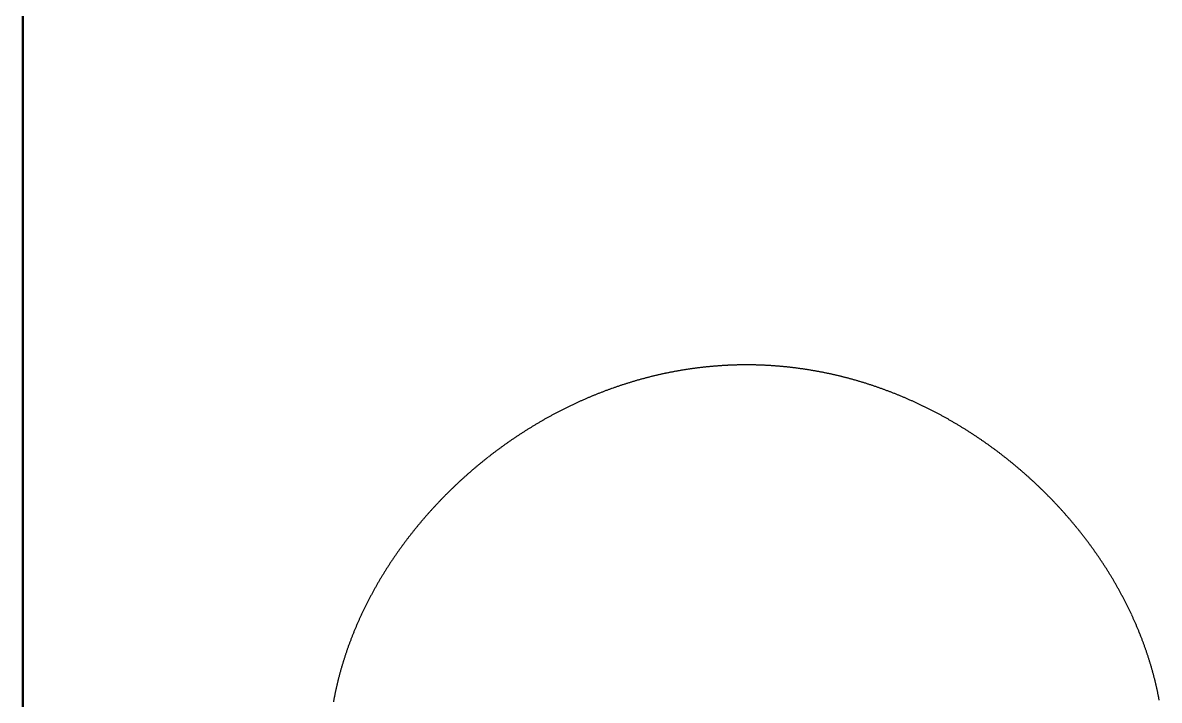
# Model space of a CAD drawing. Header units: millimetres. Extents: x 0 to 2931, y 0 to 1832.
# Drawn here: x 0 to 767, y 459 to 916 of the extents above; entities that cross this region are included whole.
import ezdxf

# ---------------------------------------------------------------- set-up
doc = ezdxf.new("R2010")
doc.units = ezdxf.units.MM
doc.layers.add('IV_OUTER_PROFILE', color=7, linetype='Continuous', lineweight=50)

msp = doc.modelspace()

# ---------------------------------------------------------------- linework, layer by layer
for centre, radius, start, end in [((488.79, 419.55), 265.46, 96.97472, 97.18803), ((488.74, 419.96), 265.04, 96.7611, 96.97461), ((488.69, 420.38), 264.62, 96.54729, 96.76099), ((488.64, 420.81), 264.19, 96.33327, 96.54717), ((488.68, 420.48), 264.52, 96.11974, 96.33322), ((488.72, 420.14), 264.86, 95.90681, 96.11986), ((488.72, 420.07), 264.93, 95.69399, 95.90683), ((488.73, 420.01), 264.99, 95.48136, 95.694), ((488.73, 419.97), 265.03, 95.26893, 95.48138), ((488.74, 419.94), 265.06, 95.05668, 95.26894), ((488.74, 419.92), 265.08, 94.8446, 95.05668), ((488.74, 419.91), 265.09, 94.63269, 94.8446), ((488.74, 419.92), 265.09, 94.42094, 94.63269), ((488.74, 419.93), 265.07, 94.20934, 94.42094), ((488.73, 419.96), 265.04, 93.99788, 94.20933), ((488.73, 420.01), 264.99, 93.78656, 93.99787), ((488.73, 420.06), 264.94, 93.57536, 93.78654), ((488.72, 420.13), 264.87, 93.36427, 93.57534), ((488.72, 420.22), 264.79, 93.1533, 93.36425), ((488.71, 420.31), 264.69, 92.94242, 93.15327), ((488.71, 420.42), 264.58, 92.73164, 92.94239), ((488.7, 420.54), 264.46, 92.52094, 92.73161), ((488.69, 420.68), 264.32, 92.31031, 92.5209), ((488.69, 420.83), 264.17, 92.09974, 92.31027), ((488.68, 420.99), 264.01, 91.88924, 92.0997), ((488.68, 421.17), 263.83, 91.67878, 91.88919), ((488.67, 421.36), 263.64, 91.46836, 91.67873), ((488.67, 421.57), 263.43, 91.25796, 91.4683), ((488.66, 421.78), 263.22, 91.04759, 91.25791), ((488.66, 422.02), 262.98, 90.83723, 91.04753), ((488.66, 421.92), 263.08, 90.62745, 90.83749), ((488.69, 419.39), 265.61, 90.42037, 90.62832), ((488.68, 420.21), 264.79, 90.21162, 90.42016), ((488.68, 420.9), 264.1, 90.00238, 90.21144), ((488.68, 421.48), 263.52, 89.79272, 90.00222), ((488.68, 421.92), 263.08, 89.58271, 89.7926), ((488.68, 422.25), 262.75, 89.37243, 89.58263), ((488.68, 422.46), 262.54, 89.16195, 89.37238), ((488.68, 422.54), 262.46, 88.95134, 89.16193), ((488.68, 422.5), 262.5, 88.74067, 88.95135), ((488.68, 422.35), 262.65, 88.53001, 88.74071), ((488.67, 422.07), 262.93, 88.31943, 88.53008), ((488.66, 421.67), 263.33, 88.10902, 88.31954), ((488.65, 421.15), 263.85, 87.89883, 88.10916), ((488.62, 420.51), 264.49, 87.68893, 87.899), ((488.59, 419.75), 265.25, 87.47941, 87.68914), ((488.51, 417.95), 267.05, 87.27033, 87.47892), ((488.89, 426.01), 258.99, 87.0531, 87.2684), ((488.86, 425.44), 259.55, 86.83823, 87.05325), ((488.83, 424.89), 260.1, 86.62364, 86.83839), ((488.8, 424.35), 260.64, 86.40931, 86.62379), ((488.77, 423.83), 261.17, 86.19523, 86.40945), ((488.73, 423.31), 261.69, 85.9814, 86.19537), ((488.7, 422.8), 262.2, 85.76781, 85.98154), ((488.66, 422.31), 262.69, 85.55444, 85.76794), ((488.63, 421.83), 263.17, 85.34129, 85.55457), ((488.59, 421.36), 263.64, 85.12836, 85.34142), ((488.55, 420.91), 264.1, 84.91562, 85.12848), ((488.51, 420.46), 264.55, 84.70308, 84.91574), ((488.47, 420.03), 264.98, 84.49073, 84.7032), ((488.43, 419.61), 265.4, 84.27854, 84.49084), ((488.39, 419.2), 265.82, 84.06653, 84.27865), ((488.35, 418.8), 266.21, 83.85468, 84.06664), ((488.31, 418.42), 266.6, 83.64298, 83.85478), ((488.27, 418.05), 266.97, 83.43142, 83.64308), ((488.23, 417.69), 267.34, 83.22, 83.43152), ((488.19, 417.34), 267.69, 83.0087, 83.22009), ((488.15, 417), 268.02, 82.79752, 83.00879), ((490.06, 412.32), 272.8, 105.23859, 105.45044), ((489.88, 412.96), 272.14, 105.02613, 105.23842), ((489.71, 413.6), 271.47, 104.81323, 105.02596), ((489.49, 414.44), 270.61, 104.5998, 104.81313), ((489.98, 412.55), 272.56, 104.3882, 104.59992), ((489.98, 412.55), 272.55, 104.17656, 104.3882), ((489.97, 412.57), 272.54, 103.96499, 104.17655), ((489.97, 412.6), 272.51, 103.75349, 103.96498), ((489.96, 412.64), 272.47, 103.54204, 103.75348), ((489.95, 412.69), 272.41, 103.33065, 103.54203), ((489.93, 412.75), 272.35, 103.11929, 103.33063), ((489.91, 412.82), 272.28, 102.90797, 103.11927), ((489.89, 412.91), 272.19, 102.69669, 102.90795), ((489.87, 413), 272.09, 102.48542, 102.69666), ((489.85, 413.11), 271.98, 102.27416, 102.48539), ((489.82, 413.23), 271.86, 102.06291, 102.27413), ((489.8, 413.36), 271.73, 101.85166, 102.06287), ((489.77, 413.5), 271.59, 101.6404, 101.85162), ((489.73, 413.65), 271.43, 101.42912, 101.64035), ((489.7, 413.81), 271.26, 101.21781, 101.42907), ((489.67, 413.99), 271.08, 101.00648, 101.21777), ((489.63, 414.18), 270.89, 100.7951, 101.00643), ((489.59, 414.38), 270.69, 100.58368, 100.79505), ((489.55, 414.59), 270.48, 100.37221, 100.58363), ((489.51, 414.81), 270.25, 100.16067, 100.37215), ((489.47, 415.04), 270.01, 99.94906, 100.1606), ((489.42, 415.29), 269.76, 99.73737, 99.94899), ((489.38, 415.55), 269.5, 99.52559, 99.7373), ((489.33, 415.82), 269.23, 99.31372, 99.52552), ((489.29, 416.1), 268.95, 99.10175, 99.31365), ((489.24, 416.39), 268.65, 98.88967, 99.10168), ((489.19, 416.69), 268.34, 98.67748, 98.88959), ((489.14, 417.01), 268.02, 98.46516, 98.67739), ((489.1, 417.34), 267.69, 98.2527, 98.46507), ((489.05, 417.68), 267.35, 98.0401, 98.25261), ((489, 418.03), 266.99, 97.82736, 98.04001), ((488.95, 418.39), 266.63, 97.61445, 97.82726), ((488.89, 418.77), 266.25, 97.40138, 97.61435), ((488.84, 419.15), 265.86, 97.18814, 97.40128), ((488.1, 416.68), 268.35, 82.58645, 82.7976), ((488.06, 416.37), 268.66, 82.37548, 82.58653), ((488.03, 416.07), 268.96, 82.1646, 82.37556), ((487.99, 415.78), 269.25, 81.95382, 82.16468), ((487.95, 415.51), 269.53, 81.7431, 81.95389), ((487.91, 415.25), 269.79, 81.53246, 81.74317), ((487.87, 415), 270.05, 81.32188, 81.53253), ((487.84, 414.76), 270.29, 81.11135, 81.32194), ((487.8, 414.54), 270.51, 80.90087, 81.11141), ((487.77, 414.32), 270.73, 80.69043, 80.90093), ((487.74, 414.12), 270.93, 80.48001, 80.69048), ((487.7, 413.93), 271.12, 80.26962, 80.48006), ((487.67, 413.76), 271.3, 80.05924, 80.26966), ((487.65, 413.59), 271.47, 79.84887, 80.05928), ((487.62, 413.44), 271.62, 79.63849, 79.84891), ((487.59, 413.3), 271.77, 79.42811, 79.63853), ((487.57, 413.17), 271.9, 79.21771, 79.42814), ((487.55, 413.06), 272.02, 79.00728, 79.21774), ((487.53, 412.95), 272.12, 78.79683, 79.00731), ((487.51, 412.86), 272.22, 78.58633, 78.79685), ((487.49, 412.78), 272.3, 78.37579, 78.58635), ((487.48, 412.71), 272.37, 78.16519, 78.3758), ((487.47, 412.65), 272.43, 77.95453, 78.1652), ((487.46, 412.6), 272.48, 77.7438, 77.95454), ((487.45, 412.57), 272.51, 77.53299, 77.74381), ((487.44, 412.55), 272.54, 77.3221, 77.53299), ((487.44, 412.53), 272.55, 77.11111, 77.3221), ((487.44, 412.53), 272.55, 76.90003, 77.11111), ((487.44, 412.54), 272.54, 76.68884, 76.90002), ((487.45, 412.56), 272.52, 76.47753, 76.68883), ((487.46, 412.6), 272.48, 76.2661, 76.47752), ((487.47, 412.64), 272.44, 76.05455, 76.26609), ((487.48, 412.69), 272.38, 75.84286, 76.05453), ((487.5, 412.76), 272.32, 75.63102, 75.84284), ((487.52, 412.84), 272.24, 75.41904, 75.631), ((487.54, 412.92), 272.15, 75.2069, 75.41902), ((487.56, 413.02), 272.05, 74.99459, 75.20687), ((487.59, 413.13), 271.94, 74.78211, 74.99456), ((487.62, 413.24), 271.82, 74.56946, 74.78208), ((494.19, 399.47), 286.31, 110.4254, 110.62864), ((494.04, 399.86), 285.89, 110.22181, 110.4253), ((493.9, 400.26), 285.46, 110.01795, 110.22171), ((493.75, 400.67), 285.02, 109.81381, 110.01784), ((493.59, 401.1), 284.57, 109.60939, 109.8137), ((493.44, 401.53), 284.11, 109.40468, 109.60928), ((493.28, 401.97), 283.64, 109.19968, 109.40457), ((493.12, 402.43), 283.16, 108.99437, 109.19956), ((492.96, 402.89), 282.67, 108.78875, 108.99425), ((492.8, 403.37), 282.16, 108.58281, 108.78863), ((492.63, 403.86), 281.65, 108.37655, 108.58268), ((492.47, 404.35), 281.13, 108.16995, 108.37642), ((492.3, 404.86), 280.59, 107.96301, 108.16982), ((492.13, 405.37), 280.05, 107.75573, 107.96288), ((491.96, 405.9), 279.5, 107.54809, 107.75559), ((491.79, 406.44), 278.93, 107.34008, 107.54795), ((491.62, 406.98), 278.36, 107.13171, 107.33994), ((491.45, 407.54), 277.78, 106.92297, 107.13157), ((491.28, 408.1), 277.19, 106.71384, 106.92282), ((491.1, 408.68), 276.59, 106.50432, 106.71369), ((490.93, 409.26), 275.98, 106.2944, 106.50416), ((490.76, 409.86), 275.36, 106.08408, 106.29424), ((490.58, 410.46), 274.74, 105.87334, 106.08392), ((490.41, 411.07), 274.1, 105.66219, 105.87318), ((490.23, 411.69), 273.46, 105.4506, 105.66202), ((487.66, 413.37), 271.69, 74.35661, 74.56942), ((487.7, 413.51), 271.54, 74.14358, 74.35658), ((487.77, 413.76), 271.28, 73.93037, 74.14365), ((487.37, 412.37), 272.72, 73.7185, 73.93072), ((487.18, 411.71), 273.42, 73.50693, 73.71868), ((486.99, 411.05), 274.1, 73.29581, 73.5071), ((486.79, 410.41), 274.77, 73.08514, 73.29598), ((486.6, 409.77), 275.44, 72.87492, 73.08531), ((486.41, 409.14), 276.1, 72.66513, 72.87509), ((486.21, 408.52), 276.75, 72.45577, 72.6653), ((486.02, 407.91), 277.39, 72.24684, 72.45594), ((485.83, 407.31), 278.02, 72.03831, 72.247), ((485.64, 406.72), 278.64, 71.8302, 72.03847), ((485.45, 406.13), 279.25, 71.62248, 71.83035), ((485.26, 405.56), 279.86, 71.41516, 71.62263), ((485.07, 404.99), 280.45, 71.20822, 71.41531), ((484.88, 404.44), 281.04, 71.00166, 71.20837), ((484.69, 403.9), 281.61, 70.79547, 71.0018), ((484.51, 403.36), 282.18, 70.58965, 70.79561), ((484.32, 402.84), 282.74, 70.38418, 70.58978), ((484.14, 402.32), 283.28, 70.17906, 70.38431), ((483.96, 401.82), 283.82, 69.97428, 70.17919), ((483.78, 401.32), 284.34, 69.76984, 69.97441), ((483.6, 400.84), 284.86, 69.56572, 69.76996), ((483.43, 400.37), 285.36, 69.36192, 69.56584), ((496.42, 394.05), 292.17, 114.45206, 114.65165), ((496.35, 394.21), 291.99, 114.25232, 114.45202), ((496.27, 394.38), 291.8, 114.05245, 114.25227), ((496.18, 394.56), 291.6, 113.85245, 114.0524), ((496.1, 394.76), 291.39, 113.65231, 113.8524), ((496.01, 394.97), 291.16, 113.45203, 113.65226), ((495.91, 395.19), 290.92, 113.25159, 113.45197), ((495.81, 395.42), 290.67, 113.05099, 113.25153), ((495.71, 395.66), 290.4, 112.85023, 113.05093), ((495.6, 395.92), 290.13, 112.64929, 112.85017), ((495.49, 396.18), 289.84, 112.44817, 112.64923), ((495.37, 396.46), 289.54, 112.24686, 112.4481), ((495.26, 396.75), 289.23, 112.04536, 112.24679), ((495.13, 397.05), 288.9, 111.84365, 112.04528), ((495.01, 397.36), 288.57, 111.64173, 111.84357), ((494.88, 397.68), 288.22, 111.4396, 111.64165), ((494.75, 398.02), 287.86, 111.23724, 111.43951), ((494.61, 398.36), 287.49, 111.03464, 111.23715), ((494.47, 398.72), 287.1, 110.83181, 111.03455), ((494.33, 399.09), 286.71, 110.62873, 110.83172), ((483.26, 399.91), 285.85, 69.15844, 69.36204), ((483.08, 399.46), 286.34, 68.95526, 69.15855), ((482.92, 399.02), 286.81, 68.75238, 68.95537), ((482.75, 398.59), 287.27, 68.54979, 68.75249), ((482.59, 398.17), 287.72, 68.34748, 68.54989), ((482.42, 397.76), 288.16, 68.14545, 68.34758), ((482.27, 397.36), 288.58, 67.94369, 68.14555), ((482.11, 396.98), 289, 67.74219, 67.94379), ((481.96, 396.61), 289.4, 67.54095, 67.74229), ((481.81, 396.24), 289.79, 67.33995, 67.54104), ((481.66, 395.89), 290.17, 67.1392, 67.34004), ((481.52, 395.55), 290.54, 66.93867, 67.13928), ((481.38, 395.23), 290.9, 66.73837, 66.93875), ((481.25, 394.91), 291.24, 66.53829, 66.73845), ((481.11, 394.61), 291.57, 66.33842, 66.53837), ((480.99, 394.31), 291.89, 66.13875, 66.33849), ((480.86, 394.03), 292.2, 65.93928, 66.13882), ((480.74, 393.76), 292.49, 65.74, 65.93935), ((480.63, 393.5), 292.78, 65.5409, 65.74007), ((480.52, 393.26), 293.05, 65.34198, 65.54096), ((496.86, 393.11), 293.2, 117.8357, 118.03446), ((496.88, 393.07), 293.25, 117.63696, 117.83571), ((496.9, 393.05), 293.28, 117.43822, 117.63697), ((496.9, 393.03), 293.29, 117.23948, 117.43823), ((496.9, 393.03), 293.3, 117.04071, 117.23948), ((496.9, 393.03), 293.29, 116.84193, 117.04071), ((496.89, 393.05), 293.27, 116.64311, 116.84192), ((496.87, 393.09), 293.23, 116.44426, 116.6431), ((496.85, 393.13), 293.18, 116.24536, 116.44425), ((496.83, 393.18), 293.12, 116.04641, 116.24534), ((496.79, 393.25), 293.05, 115.8474, 116.04639), ((496.76, 393.33), 292.96, 115.64832, 115.84738), ((496.71, 393.42), 292.86, 115.44917, 115.6483), ((496.66, 393.52), 292.75, 115.24994, 115.44914), ((496.61, 393.63), 292.62, 115.05062, 115.24991), ((496.55, 393.76), 292.48, 114.8512, 115.05059), ((496.49, 393.9), 292.33, 114.65169, 114.85117), ((480.41, 393.03), 293.3, 65.14322, 65.34204), ((480.31, 392.8), 293.55, 64.94462, 65.14328), ((480.21, 392.59), 293.78, 64.74618, 64.94467), ((480.12, 392.4), 294, 64.54788, 64.74623), ((480.03, 392.21), 294.2, 64.34971, 64.54792), ((479.94, 392.04), 294.4, 64.15168, 64.34976), ((479.87, 391.88), 294.57, 63.95377, 64.15172), ((479.79, 391.73), 294.74, 63.75598, 63.95381), ((479.73, 391.59), 294.89, 63.5583, 63.75601), ((479.66, 391.46), 295.03, 63.36071, 63.55833), ((479.61, 391.35), 295.16, 63.16322, 63.36074), ((479.56, 391.25), 295.27, 62.96582, 63.16325), ((479.51, 391.16), 295.37, 62.7685, 62.96584), ((479.47, 391.08), 295.46, 62.57125, 62.76852), ((479.44, 391.02), 295.53, 62.37406, 62.57126), ((479.41, 390.97), 295.59, 62.17693, 62.37407), ((479.39, 390.93), 295.64, 61.97985, 62.17694), ((501.4, 385.08), 302.43, 120.7733, 120.96539), ((501.12, 385.56), 301.87, 120.58068, 120.77319), ((500.82, 386.06), 301.29, 120.38764, 120.58056), ((500.52, 386.57), 300.7, 120.19416, 120.38751), ((500.22, 387.09), 300.1, 120.00023, 120.19402), ((499.91, 387.63), 299.47, 119.80585, 120.00009), ((499.59, 388.18), 298.84, 119.611, 119.80571), ((499.27, 388.75), 298.19, 119.41569, 119.61086), ((498.94, 389.33), 297.52, 119.21989, 119.41554), ((498.61, 389.92), 296.84, 119.0236, 119.21974), ((498.27, 390.52), 296.15, 118.82682, 119.02345), ((497.93, 391.14), 295.44, 118.62952, 118.82666), ((497.58, 391.78), 294.72, 118.4317, 118.62936), ((497.23, 392.42), 293.99, 118.23336, 118.43154), ((496.85, 393.14), 293.18, 118.03448, 118.23323), ((479.37, 390.9), 295.67, 61.78282, 61.97986), ((479.37, 390.88), 295.69, 61.58581, 61.78282), ((479.36, 390.88), 295.69, 61.38884, 61.58581), ((479.37, 390.88), 295.68, 61.19188, 61.38884), ((479.38, 390.9), 295.66, 60.99494, 61.19188), ((479.4, 390.94), 295.63, 60.79801, 60.99494), ((479.42, 390.98), 295.58, 60.60107, 60.798), ((479.2, 390.6), 296.02, 60.40472, 60.60131), ((477.73, 387.99), 299.01, 60.21092, 60.40551), ((477.47, 387.53), 299.54, 60.01684, 60.21104), ((477.21, 387.08), 300.06, 59.82315, 60.01696), ((476.95, 386.64), 300.56, 59.62982, 59.82326), ((476.71, 386.22), 301.05, 59.43686, 59.62993), ((476.47, 385.82), 301.52, 59.24425, 59.43696), ((476.24, 385.42), 301.98, 59.05199, 59.24435), ((504.61, 379.98), 308.45, 123.43044, 123.61772), ((504.44, 380.24), 308.14, 123.24281, 123.43037), ((504.25, 380.52), 307.81, 123.05488, 123.24274), ((504.06, 380.81), 307.46, 122.86665, 123.05481), ((503.86, 381.12), 307.09, 122.67811, 122.86657), ((503.65, 381.45), 306.7, 122.48924, 122.67803), ((503.43, 381.79), 306.3, 122.30003, 122.48915), ((503.21, 382.15), 305.87, 122.11049, 122.29995), ((502.97, 382.52), 305.43, 121.92059, 122.1104), ((502.73, 382.91), 304.97, 121.73034, 121.9205), ((502.48, 383.31), 304.5, 121.53971, 121.73024), ((502.22, 383.73), 304, 121.3487, 121.5396), ((501.95, 384.17), 303.49, 121.1573, 121.34859), ((501.68, 384.62), 302.97, 120.96551, 121.15719), ((476.01, 385.05), 302.42, 58.86006, 59.05208), ((475.79, 384.69), 302.84, 58.66845, 58.86015), ((475.58, 384.34), 303.24, 58.47717, 58.66854), ((475.38, 384.01), 303.63, 58.28619, 58.47725), ((475.19, 383.69), 304, 58.09551, 58.28627), ((475, 383.39), 304.36, 57.90512, 58.09558), ((474.82, 383.11), 304.69, 57.71501, 57.90519), ((474.65, 382.84), 305.01, 57.52517, 57.71508), ((474.49, 382.59), 305.31, 57.33559, 57.52523), ((474.34, 382.35), 305.59, 57.14627, 57.33565), ((474.2, 382.13), 305.85, 56.95719, 57.14632), ((474.07, 381.92), 306.1, 56.76834, 56.95724), ((473.94, 381.74), 306.32, 56.57972, 56.76839), ((473.83, 381.56), 306.53, 56.39131, 56.57976), ((505.91, 378.09), 310.75, 126.03157, 126.21592), ((505.89, 378.11), 310.72, 125.84707, 126.03156), ((505.86, 378.15), 310.67, 125.66242, 125.84706), ((505.82, 378.21), 310.6, 125.47759, 125.6624), ((505.77, 378.29), 310.5, 125.29258, 125.47757), ((505.7, 378.38), 310.39, 125.10738, 125.29255), ((505.62, 378.49), 310.26, 124.92198, 125.10735), ((505.53, 378.62), 310.1, 124.73637, 124.92195), ((505.43, 378.76), 309.92, 124.55054, 124.73633), ((505.32, 378.92), 309.73, 124.36449, 124.5505), ((505.2, 379.1), 309.51, 124.17819, 124.36444), ((505.07, 379.3), 309.28, 123.99165, 124.17814), ((504.92, 379.51), 309.02, 123.80485, 123.9916), ((504.77, 379.74), 308.75, 123.61778, 123.80479), ((473.72, 381.41), 306.72, 56.20311, 56.39135), ((473.63, 381.26), 306.89, 56.0151, 56.20314), ((473.55, 381.14), 307.04, 55.82728, 56.01513), ((473.47, 381.03), 307.17, 55.63964, 55.82731), ((473.41, 380.94), 307.28, 55.45217, 55.63966), ((473.36, 380.86), 307.37, 55.26485, 55.45218), ((473.32, 380.81), 307.44, 55.07768, 55.26486), ((473.29, 380.76), 307.49, 54.89066, 55.07769), ((473.27, 380.74), 307.53, 54.70376, 54.89066), ((473.26, 380.73), 307.54, 54.51698, 54.70376), ((473.27, 380.73), 307.53, 54.33032, 54.51698), ((473.28, 380.76), 307.5, 54.14375, 54.33031), ((473.31, 380.8), 307.45, 53.95728, 54.14374), ((473.35, 380.85), 307.38, 53.77088, 53.95726), ((505.1, 379.13), 309.43, 128.23661, 128.41998), ((505.24, 378.95), 309.66, 128.05327, 128.23666), ((505.37, 378.79), 309.87, 127.86988, 128.05331), ((505.49, 378.64), 310.06, 127.68645, 127.86992), ((505.59, 378.51), 310.22, 127.50295, 127.68648), ((505.68, 378.4), 310.36, 127.31938, 127.50298), ((505.75, 378.3), 310.49, 127.13573, 127.3194), ((505.81, 378.22), 310.58, 126.95199, 127.13575), ((505.86, 378.16), 310.66, 126.76815, 126.95201), ((505.89, 378.12), 310.72, 126.5842, 126.76816), ((505.91, 378.09), 310.75, 126.40012, 126.5842), ((505.92, 378.08), 310.76, 126.21592, 126.40012), ((473.44, 380.97), 307.24, 53.58456, 53.77089), ((473.16, 380.59), 307.71, 53.39872, 53.58463), ((472.94, 380.3), 308.08, 53.21323, 53.39879), ((472.73, 380.02), 308.42, 53.02809, 53.2133), ((472.54, 379.76), 308.75, 52.84328, 53.02816), ((472.36, 379.52), 309.05, 52.6588, 52.84334), ((472.18, 379.29), 309.34, 52.47462, 52.65885), ((472.02, 379.08), 309.6, 52.29075, 52.47467), ((471.88, 378.89), 309.84, 52.10717, 52.2908), ((471.74, 378.72), 310.06, 51.92388, 52.10722), ((471.62, 378.56), 310.25, 51.74085, 51.92391), ((471.51, 378.43), 310.43, 51.55809, 51.74088), ((507.63, 376.29), 313.23, 130.62029, 130.79899), ((504.51, 379.94), 308.43, 130.43844, 130.62021), ((502.53, 382.25), 305.39, 130.25375, 130.43753), ((502.84, 381.88), 305.87, 130.07015, 130.25385), ((503.14, 381.53), 306.33, 129.88663, 130.07025), ((503.42, 381.2), 306.76, 129.70318, 129.88672), ((503.68, 380.88), 307.17, 129.51978, 129.70326), ((503.93, 380.58), 307.56, 129.33643, 129.51986), ((504.16, 380.3), 307.93, 129.1531, 129.3365), ((504.38, 380.03), 308.28, 128.9698, 129.15317), ((504.58, 379.78), 308.6, 128.78651, 128.96987), ((504.77, 379.55), 308.9, 128.60323, 128.78657), ((504.94, 379.33), 309.17, 128.41993, 128.60328), ((471.42, 378.31), 310.58, 51.37557, 51.55811), ((471.34, 378.21), 310.71, 51.1933, 51.3756), ((471.27, 378.12), 310.82, 51.01125, 51.19332), ((471.22, 378.06), 310.9, 50.82943, 51.01127), ((471.18, 378.01), 310.96, 50.64781, 50.82944), ((471.16, 377.98), 311, 50.46639, 50.64782), ((471.15, 377.97), 311.01, 50.28516, 50.4664), ((471.16, 377.98), 311, 50.10411, 50.28516), ((471.18, 378.01), 310.96, 49.92322, 50.1041), ((471.22, 378.05), 310.91, 49.74249, 49.92321), ((471.27, 378.12), 310.82, 49.5619, 49.74247), ((471.34, 378.2), 310.72, 49.38144, 49.56188), ((471.43, 378.3), 310.58, 49.20111, 49.38142), ((506.1, 378.16), 310.82, 132.77578, 132.95416), ((505.42, 378.89), 309.82, 132.59668, 132.7756), ((504.89, 379.46), 309.05, 132.41717, 132.59653), ((504.52, 379.87), 308.49, 132.23734, 132.41706), ((504.29, 380.12), 308.15, 132.05729, 132.23728), ((504.21, 380.21), 308.03, 131.87712, 132.05727), ((504.27, 380.14), 308.12, 131.69692, 131.87714), ((504.48, 379.91), 308.43, 131.51678, 131.69698), ((504.83, 379.52), 308.96, 131.3368, 131.51689), ((505.32, 378.96), 309.7, 131.15707, 131.33695), ((505.95, 378.24), 310.66, 130.97768, 131.15726), ((506.72, 377.35), 311.84, 130.79872, 130.97791), ((471.53, 378.42), 310.43, 49.02088, 49.20108), ((471.65, 378.55), 310.24, 48.84076, 49.02085), ((471.78, 378.71), 310.04, 48.66072, 48.84072), ((471.94, 378.89), 309.81, 48.48077, 48.66068), ((472.11, 379.08), 309.55, 48.30088, 48.48072), ((472.29, 379.29), 309.27, 48.12104, 48.30082), ((472.72, 379.76), 308.64, 47.94144, 48.12137), ((469.28, 375.94), 313.77, 47.76565, 47.94249), ((470.38, 377.15), 312.13, 47.58766, 47.76534), ((471.32, 378.18), 310.74, 47.40899, 47.5874), ((472.1, 379.04), 309.58, 47.22972, 47.40877), ((472.73, 379.72), 308.66, 47.04995, 47.22954), ((504.49, 379.83), 308.5, 134.75378, 134.9356), ((504.6, 379.72), 308.65, 134.57228, 134.75381), ((504.69, 379.63), 308.78, 134.39107, 134.57231), ((504.76, 379.56), 308.88, 134.21014, 134.39109), ((504.81, 379.5), 308.96, 134.02946, 134.21015), ((504.85, 379.46), 309.02, 133.84904, 134.02947), ((504.88, 379.44), 309.05, 133.66886, 133.84905), ((504.88, 379.43), 309.06, 133.48892, 133.66887), ((504.6, 379.73), 308.65, 133.30909, 133.48905), ((507.92, 376.21), 313.49, 133.1324, 133.30941), ((506.93, 377.26), 312.04, 132.95439, 133.13213), ((473.2, 380.23), 307.96, 46.86979, 47.04982), ((473.52, 380.57), 307.49, 46.68932, 46.8697), ((473.69, 380.74), 307.25, 46.50865, 46.68927), ((473.7, 380.75), 307.24, 46.32788, 46.50865), ((473.55, 380.6), 307.45, 46.1471, 46.32792), ((473.25, 380.29), 307.88, 45.96642, 46.14719), ((472.79, 379.81), 308.54, 45.78594, 45.96656), ((472.18, 379.18), 309.43, 45.60574, 45.78611), ((471.4, 378.38), 310.54, 45.42593, 45.60596), ((469.84, 376.8), 312.76, 45.24682, 45.4259), ((476.53, 383.55), 303.25, 45.06121, 45.24618), ((502.3, 381.94), 305.46, 136.77191, 136.95769), ((502.57, 381.68), 305.83, 136.58661, 136.77199), ((502.84, 381.44), 306.2, 136.40172, 136.58669), ((503.08, 381.2), 306.54, 136.2172, 136.40178), ((503.31, 380.98), 306.86, 136.03306, 136.21727), ((503.53, 380.77), 307.15, 135.84929, 136.03312), ((503.73, 380.58), 307.43, 135.66588, 135.84935), ((503.91, 380.4), 307.69, 135.48281, 135.66593), ((504.08, 380.23), 307.93, 135.30007, 135.48285), ((504.24, 380.08), 308.14, 135.11766, 135.30011), ((504.37, 379.95), 308.33, 134.93557, 135.1177), ((476.33, 383.35), 303.54, 44.87626, 45.06127), ((476.14, 383.16), 303.8, 44.69126, 44.87631), ((475.97, 383), 304.04, 44.50619, 44.69131), ((475.82, 382.84), 304.26, 44.32105, 44.50624), ((475.68, 382.71), 304.45, 44.13582, 44.32109), ((475.56, 382.59), 304.62, 43.9505, 44.13586), ((475.46, 382.49), 304.77, 43.76506, 43.95052), ((475.37, 382.41), 304.89, 43.57951, 43.76509), ((475.29, 382.34), 304.99, 43.39382, 43.57953), ((475.24, 382.28), 305.07, 43.208, 43.39384), ((475.2, 382.25), 305.12, 43.02202, 43.20801), ((499.36, 384.68), 301.44, 138.65955, 138.84946), ((499.38, 384.67), 301.46, 138.46981, 138.65956), ((499.38, 384.67), 301.46, 138.28022, 138.46981), ((499.36, 384.69), 301.43, 138.09076, 138.28021), ((499.33, 384.72), 301.39, 137.90144, 138.09075), ((499.28, 384.76), 301.32, 137.71223, 137.90142), ((499.21, 384.82), 301.24, 137.52313, 137.71221), ((499.13, 384.89), 301.13, 137.33412, 137.5231), ((499.03, 384.98), 300.99, 137.1452, 137.33409), ((498.83, 385.17), 300.72, 136.95663, 137.14552), ((475.18, 382.23), 305.15, 42.83588, 43.02203), ((475.17, 382.22), 305.16, 42.64957, 42.83588), ((475.18, 382.23), 305.15, 42.46307, 42.64957), ((475.21, 382.26), 305.11, 42.27638, 42.46307), ((475.25, 382.29), 305.05, 42.08949, 42.27637), ((475.31, 382.35), 304.97, 41.90238, 42.08947), ((475.39, 382.42), 304.87, 41.71504, 41.90236), ((475.48, 382.5), 304.75, 41.52747, 41.71502), ((475.59, 382.59), 304.6, 41.33965, 41.52744), ((475.71, 382.7), 304.44, 41.15158, 41.33962), ((498.32, 385.56), 300.08, 140.56753, 140.75966), ((498.5, 385.41), 300.31, 140.37571, 140.56758), ((498.66, 385.28), 300.52, 140.18415, 140.37576), ((498.8, 385.16), 300.7, 139.99283, 140.18419), ((498.93, 385.05), 300.87, 139.80175, 139.99287), ((499.04, 384.96), 301.02, 139.61088, 139.80178), ((499.14, 384.88), 301.14, 139.42023, 139.61091), ((499.22, 384.81), 301.25, 139.22979, 139.42025), ((499.28, 384.75), 301.33, 139.03953, 139.2298), ((499.33, 384.71), 301.4, 138.84946, 139.03954), ((475.85, 382.83), 304.25, 40.96324, 41.15154), ((476.01, 382.96), 304.04, 40.77462, 40.96319), ((476.18, 383.11), 303.81, 40.58571, 40.77457), ((476.37, 383.27), 303.57, 40.39651, 40.58566), ((476.57, 383.45), 303.3, 40.207, 40.39646), ((476.79, 383.63), 303.01, 40.01717, 40.20694), ((477.03, 383.83), 302.7, 39.82702, 40.01711), ((477.28, 384.04), 302.38, 39.63653, 39.82695), ((477.54, 384.26), 302.03, 39.44568, 39.63645), ((477.83, 384.49), 301.66, 39.25449, 39.44561), ((495.71, 387.61), 296.76, 142.50191, 142.69729), ((496.04, 387.36), 297.18, 142.307, 142.502), ((496.36, 387.12), 297.57, 142.11244, 142.30708), ((496.66, 386.88), 297.95, 141.91822, 142.11252), ((496.94, 386.66), 298.31, 141.72434, 141.9183), ((497.21, 386.45), 298.65, 141.53078, 141.72441), ((497.46, 386.25), 298.98, 141.33754, 141.53085), ((497.7, 386.06), 299.28, 141.14461, 141.33761), ((497.92, 385.88), 299.57, 140.95197, 141.14467), ((498.13, 385.71), 299.83, 140.75961, 140.95203), ((478.12, 384.74), 301.28, 39.06292, 39.2544), ((478.44, 384.99), 300.88, 38.87098, 39.06284), ((478.76, 385.26), 300.46, 38.67865, 38.87089), ((479.1, 385.53), 300.02, 38.48592, 38.67855), ((479.46, 385.82), 299.56, 38.29279, 38.48582), ((479.83, 386.11), 299.09, 38.09924, 38.29268), ((480.22, 386.41), 298.6, 37.90526, 38.09913), ((480.62, 386.73), 298.09, 37.71085, 37.90515), ((481.04, 387.05), 297.56, 37.51599, 37.71073), ((481.47, 387.38), 297.02, 37.32067, 37.51587), ((492.09, 390.28), 292.26, 144.27376, 144.4729), ((492.55, 389.95), 292.83, 144.07521, 144.27389), ((493, 389.63), 293.38, 143.87709, 144.07533), ((493.43, 389.31), 293.91, 143.67942, 143.87721), ((493.84, 389.01), 294.43, 143.48216, 143.67953), ((494.25, 388.71), 294.93, 143.28532, 143.48227), ((494.64, 388.42), 295.41, 143.08889, 143.28543), ((495.01, 388.14), 295.88, 142.89285, 143.08899), ((495.37, 387.87), 296.33, 142.69719, 142.89295), ((481.91, 387.72), 296.46, 37.12489, 37.32055), ((482.37, 388.06), 295.89, 36.92864, 37.12476), ((482.84, 388.42), 295.3, 36.7319, 36.92851), ((483.32, 388.78), 294.69, 36.53466, 36.73176), ((483.82, 389.15), 294.07, 36.33692, 36.53452), ((484.33, 389.53), 293.44, 36.13867, 36.33678), ((484.86, 389.91), 292.79, 35.9399, 36.13853), ((485.39, 390.3), 292.12, 35.74059, 35.93975), ((485.95, 390.7), 291.44, 35.54074, 35.74044), ((486.77, 393.94), 285.8, 146.28588, 146.49013), ((487.36, 393.55), 286.51, 146.08235, 146.28605), ((487.94, 393.16), 287.21, 145.87936, 146.08251), ((488.5, 392.78), 287.89, 145.6769, 145.87952), ((489.05, 392.4), 288.56, 145.47497, 145.67706), ((489.59, 392.03), 289.21, 145.27354, 145.47512), ((490.12, 391.67), 289.85, 145.07262, 145.27369), ((490.63, 391.31), 290.47, 144.87219, 145.07277), ((491.13, 390.96), 291.09, 144.67225, 144.87233), ((491.62, 390.62), 291.68, 144.47277, 144.67238), ((486.51, 391.1), 290.75, 35.34034, 35.54058), ((487.08, 391.51), 290.04, 35.13938, 35.34018), ((487.67, 391.93), 289.32, 34.93785, 35.13922), ((488.27, 392.35), 288.59, 34.73574, 34.93768), ((488.88, 392.77), 287.85, 34.53304, 34.73556), ((489.51, 393.2), 287.09, 34.32974, 34.53286), ((490.14, 393.64), 286.32, 34.12583, 34.32955), ((490.79, 394.08), 285.54, 33.9213, 34.12564), ((491.45, 394.52), 284.74, 33.71615, 33.92111), ((492.12, 394.97), 283.94, 33.51036, 33.71596), ((480.94, 397.67), 278.88, 148.14356, 148.35323), ((481.63, 397.24), 279.69, 147.93473, 148.14376), ((482.31, 396.82), 280.5, 147.72653, 147.93493), ((482.98, 396.39), 281.29, 147.51895, 147.72673), ((483.64, 395.97), 282.07, 147.31197, 147.51914), ((484.29, 395.56), 282.84, 147.1056, 147.31216), ((484.93, 395.15), 283.6, 146.89981, 147.10578), ((485.55, 394.74), 284.35, 146.6946, 146.89999), ((486.17, 394.34), 285.08, 146.48996, 146.69477), ((492.8, 395.42), 283.12, 33.30393, 33.51016), ((493.49, 395.88), 282.29, 33.09684, 33.30373), ((494.19, 396.34), 281.45, 32.88909, 33.09663), ((494.9, 396.8), 280.61, 32.68066, 32.88888), ((495.62, 397.26), 279.75, 32.47155, 32.68045), ((496.36, 397.73), 278.88, 32.26175, 32.47133), ((497.1, 398.2), 278, 32.05125, 32.26153), ((497.85, 398.67), 277.12, 31.84004, 32.05102), ((498.61, 399.14), 276.22, 31.62811, 31.83981), ((475.03, 401.2), 272, 149.83786, 150.05298), ((475.8, 400.75), 272.89, 149.62368, 149.83809), ((476.56, 400.3), 273.77, 149.4102, 149.62391), ((477.32, 399.86), 274.65, 149.19742, 149.41043), ((478.06, 399.42), 275.51, 148.98532, 149.19764), ((478.79, 398.98), 276.37, 148.77389, 148.98554), ((479.52, 398.54), 277.21, 148.56313, 148.77411), ((480.23, 398.1), 278.05, 148.35302, 148.56334), ((499.27, 399.55), 275.44, 31.41559, 31.62792), ((499.49, 399.69), 275.19, 31.20297, 31.41552), ((499.72, 399.83), 274.91, 30.99012, 31.2029), ((499.97, 399.98), 274.63, 30.77702, 30.99004), ((500.23, 400.13), 274.32, 30.56367, 30.77694), ((500.5, 400.29), 274.01, 30.35005, 30.56358), ((500.78, 400.46), 273.68, 30.13616, 30.34996), ((501.08, 400.63), 273.34, 29.92198, 30.13607), ((470.24, 403.88), 266.51, 151.79538, 152.01496), ((470.51, 403.73), 266.81, 151.57613, 151.79546), ((470.76, 403.6), 267.1, 151.35711, 151.57621), ((471.01, 403.46), 267.38, 151.13832, 151.35719), ((471.24, 403.33), 267.65, 150.91974, 151.13839), ((471.85, 403), 268.35, 150.70177, 150.91985), ((472.66, 402.54), 269.27, 150.4847, 150.70202), ((473.46, 402.09), 270.19, 150.26836, 150.48494), ((474.25, 401.64), 271.1, 150.05275, 150.2686), ((501.38, 400.81), 272.98, 29.70752, 29.92189), ((501.7, 400.99), 272.62, 29.49276, 29.70742), ((502.04, 401.18), 272.23, 29.27768, 29.49265), ((502.38, 401.37), 271.84, 29.06229, 29.27758), ((502.74, 401.57), 271.43, 28.84657, 29.06218), ((503.1, 401.77), 271.01, 28.63051, 28.84645), ((503.48, 401.98), 270.58, 28.4141, 28.63039), ((503.87, 402.19), 270.13, 28.19735, 28.41399), ((504.28, 402.41), 269.68, 27.98022, 28.19722), ((467.65, 405.2), 263.6, 153.55889, 153.78078), ((468.02, 405.02), 264.01, 153.33744, 153.55901), ((468.37, 404.84), 264.4, 153.1163, 153.33755), ((468.71, 404.67), 264.79, 152.89545, 153.1164), ((469.04, 404.5), 265.16, 152.6749, 152.89555), ((469.36, 404.34), 265.51, 152.45462, 152.67499), ((469.66, 404.18), 265.86, 152.23461, 152.45471), ((469.96, 404.03), 266.19, 152.01487, 152.2347), ((504.69, 402.63), 269.21, 27.76273, 27.9801), ((505.12, 402.85), 268.73, 27.54485, 27.7626), ((505.55, 403.08), 268.23, 27.32658, 27.54472), ((506, 403.32), 267.73, 27.10791, 27.32644), ((506.46, 403.55), 267.21, 26.88883, 27.10777), ((506.93, 403.79), 266.69, 26.66934, 26.88869), ((507.41, 404.03), 266.15, 26.44941, 26.66919), ((507.9, 404.28), 265.6, 26.22906, 26.44926), ((463.86, 406.99), 259.41, 155.56736, 155.79256), ((464.32, 406.78), 259.92, 155.34272, 155.56751), ((464.78, 406.57), 260.42, 155.11847, 155.34286), ((465.22, 406.36), 260.91, 154.8946, 155.11861), ((465.66, 406.16), 261.39, 154.6711, 154.89474), ((466.08, 405.96), 261.85, 154.44797, 154.67124), ((466.49, 405.77), 262.31, 154.22519, 154.4481), ((466.89, 405.58), 262.75, 154.00276, 154.22532), ((467.28, 405.39), 263.18, 153.78066, 154.00288), ((508.41, 404.53), 265.04, 26.00825, 26.2289), ((508.92, 404.78), 264.46, 25.78699, 26.00809), ((509.44, 405.03), 263.88, 25.56527, 25.78683), ((509.98, 405.29), 263.29, 25.34308, 25.56511), ((510.52, 405.55), 262.69, 25.12041, 25.34291), ((511.08, 405.81), 262.08, 24.89724, 25.12023), ((511.64, 406.07), 261.45, 24.67358, 24.89707), ((512.21, 406.33), 260.82, 24.44941, 24.6734), ((512.8, 406.6), 260.18, 24.22473, 24.44923), ((459.75, 408.76), 254.93, 157.37972, 157.60849), ((460.3, 408.53), 255.53, 157.15161, 157.3799), ((460.84, 408.31), 256.11, 156.92397, 157.15178), ((461.37, 408.08), 256.69, 156.69678, 156.92414), ((461.88, 407.86), 257.25, 156.47004, 156.69695), ((462.39, 407.64), 257.81, 156.24374, 156.4702), ((462.89, 407.42), 258.35, 156.01786, 156.24389), ((463.38, 407.2), 258.88, 155.79241, 156.01802), ((513.39, 406.87), 259.53, 23.99952, 24.22454), ((513.99, 407.14), 258.87, 23.77377, 23.99932), ((514.6, 407.41), 258.2, 23.54748, 23.77358), ((515.22, 407.68), 257.53, 23.32064, 23.54728), ((515.85, 407.95), 256.84, 23.09324, 23.32044), ((516.49, 408.22), 256.15, 22.86528, 23.09304), ((517.14, 408.5), 255.44, 22.63673, 22.86507), ((517.79, 408.77), 254.73, 22.4076, 22.63652), ((455.01, 410.63), 249.84, 159.22247, 159.45539), ((455.63, 410.39), 250.5, 158.9903, 159.22267), ((456.25, 410.16), 251.16, 158.75867, 158.9905), ((456.85, 409.92), 251.81, 158.52758, 158.75887), ((457.45, 409.69), 252.46, 158.297, 158.52777), ((458.04, 409.45), 253.09, 158.06694, 158.29719), ((458.62, 409.22), 253.71, 157.83737, 158.06713), ((459.19, 408.99), 254.33, 157.60831, 157.83756), ((518.46, 409.05), 254.01, 22.17787, 22.40738), ((519.13, 409.32), 253.29, 21.94753, 22.17765), ((519.81, 409.6), 252.56, 21.71659, 21.94731), ((520.49, 409.87), 251.82, 21.48502, 21.71636), ((521.19, 410.15), 251.07, 21.25282, 21.48479), ((521.89, 410.42), 250.31, 21.01999, 21.25259), ((522.6, 410.69), 249.55, 20.7865, 21.01975), ((523.32, 410.97), 248.79, 20.55236, 20.78626), ((449.71, 412.52), 244.21, 161.1003, 161.33797), ((450.4, 412.28), 244.94, 160.86349, 161.10054), ((451.08, 412.05), 245.66, 160.6273, 160.86373), ((451.76, 411.81), 246.38, 160.39171, 160.62753), ((452.42, 411.57), 247.09, 160.15671, 160.39193), ((453.08, 411.34), 247.79, 159.92229, 160.15693), ((453.73, 411.1), 248.48, 159.68845, 159.92251), ((454.38, 410.86), 249.16, 159.45518, 159.68867), ((524.04, 411.24), 248.01, 20.31756, 20.55212), ((524.77, 411.51), 247.23, 20.08208, 20.31731), ((525.51, 411.78), 246.45, 19.84592, 20.08183), ((526.25, 412.05), 245.66, 19.60907, 19.84567), ((527, 412.32), 244.86, 19.37152, 19.60881), ((527.76, 412.59), 244.06, 19.13327, 19.37126), ((528.52, 412.85), 243.25, 18.8943, 19.133), ((529.29, 413.12), 242.44, 18.6546, 18.89403), ((443.94, 414.36), 238.15, 163.01787, 163.26086), ((444.68, 414.14), 238.93, 162.77584, 163.01813), ((445.42, 413.91), 239.7, 162.5345, 162.7761), ((446.15, 413.68), 240.47, 162.29383, 162.53476), ((446.88, 413.45), 241.23, 162.05383, 162.29409), ((447.6, 413.22), 241.99, 161.81449, 162.05408), ((448.31, 412.98), 242.74, 161.57579, 161.81473), ((449.01, 412.75), 243.48, 161.33773, 161.57603), ((530.06, 413.38), 241.62, 18.41417, 18.65433), ((530.84, 413.64), 240.8, 18.17301, 18.4139), ((531.63, 413.9), 239.98, 17.93109, 18.17273), ((532.41, 414.15), 239.15, 17.68841, 17.93081), ((533.13, 414.38), 238.4, 17.44495, 17.68801), ((534.71, 414.88), 236.74, 17.19969, 17.44437), ((534.78, 414.91), 236.66, 16.95501, 17.19967), ((534.86, 414.93), 236.58, 16.71033, 16.95498), ((437.37, 416.22), 231.33, 164.98049, 165.2298), ((437.54, 416.17), 231.51, 164.73147, 164.98071), ((439.35, 415.68), 233.38, 164.48488, 164.73223), ((440.13, 415.47), 234.19, 164.23857, 164.48516), ((440.9, 415.25), 234.99, 163.99299, 164.23885), ((441.67, 415.03), 235.79, 163.74814, 163.99327), ((442.43, 414.81), 236.58, 163.50401, 163.74841), ((443.19, 414.59), 237.37, 163.26059, 163.50428), ((534.95, 414.96), 236.48, 16.46566, 16.7103), ((535.05, 414.99), 236.38, 16.22098, 16.46562), ((535.16, 415.02), 236.27, 15.97629, 16.22094), ((535.28, 415.05), 236.14, 15.73157, 15.97624), ((535.41, 415.09), 236.01, 15.48681, 15.73152), ((535.55, 415.13), 235.87, 15.24202, 15.48676), ((535.7, 415.17), 235.71, 14.99717, 15.24196), ((535.86, 415.21), 235.55, 14.75226, 14.99711), ((437.2, 416.26), 231.16, 166.9718, 167.22032), ((437.26, 416.24), 231.21, 166.72322, 166.97181), ((437.3, 416.23), 231.26, 166.47457, 166.72324), ((437.34, 416.23), 231.29, 166.22583, 166.47459), ((437.36, 416.22), 231.32, 165.97699, 166.22584), ((437.38, 416.22), 231.34, 165.72805, 165.977), ((437.39, 416.21), 231.34, 165.47899, 165.72805), ((437.38, 416.21), 231.34, 165.2298, 165.47899), ((536.02, 415.26), 235.37, 14.50728, 14.7522), ((536.2, 415.3), 235.19, 14.26222, 14.50722), ((536.39, 415.35), 235, 14.01708, 14.26216), ((536.59, 415.4), 234.79, 13.77184, 14.01701), ((536.8, 415.45), 234.58, 13.52649, 13.77176), ((537.01, 415.5), 234.35, 13.28102, 13.52641), ((537.24, 415.56), 234.12, 13.03543, 13.28094), ((537.48, 415.61), 233.87, 12.78971, 13.03535), ((436.43, 416.42), 230.37, 168.95852, 169.20681), ((436.56, 416.39), 230.5, 168.71027, 168.95857), ((436.68, 416.37), 230.62, 168.46202, 168.71032), ((436.8, 416.34), 230.74, 168.21375, 168.46206), ((436.9, 416.32), 230.84, 167.96545, 168.21378), ((436.99, 416.3), 230.93, 167.71711, 167.96548), ((437.07, 416.29), 231.02, 167.46873, 167.71714), ((437.14, 416.27), 231.09, 167.22029, 167.46876), ((537.73, 415.67), 233.62, 12.54384, 12.78962), ((537.99, 415.73), 233.35, 12.29782, 12.54375), ((538.25, 415.79), 233.08, 12.05164, 12.29772), ((538.53, 415.85), 232.8, 11.80528, 12.05154), ((538.82, 415.91), 232.5, 11.55875, 11.80518), ((539.12, 415.97), 232.2, 11.31203, 11.55864), ((539.43, 416.03), 231.88, 11.0651, 11.31191), ((539.74, 416.09), 231.56, 10.81797, 11.06499), ((436.14, 416.47), 230.07, 169.45502, 169.70335), ((436.29, 416.44), 230.23, 169.20676, 169.45507), ((540.07, 416.16), 231.23, 10.57061, 10.81785)]:
    msp.add_arc(centre, radius, start, end)
at = {"layer": 'IV_OUTER_PROFILE'}
msp.add_line((0, 1832), (0, 0), dxfattribs=at)

doc.saveas('drawing.dxf')
